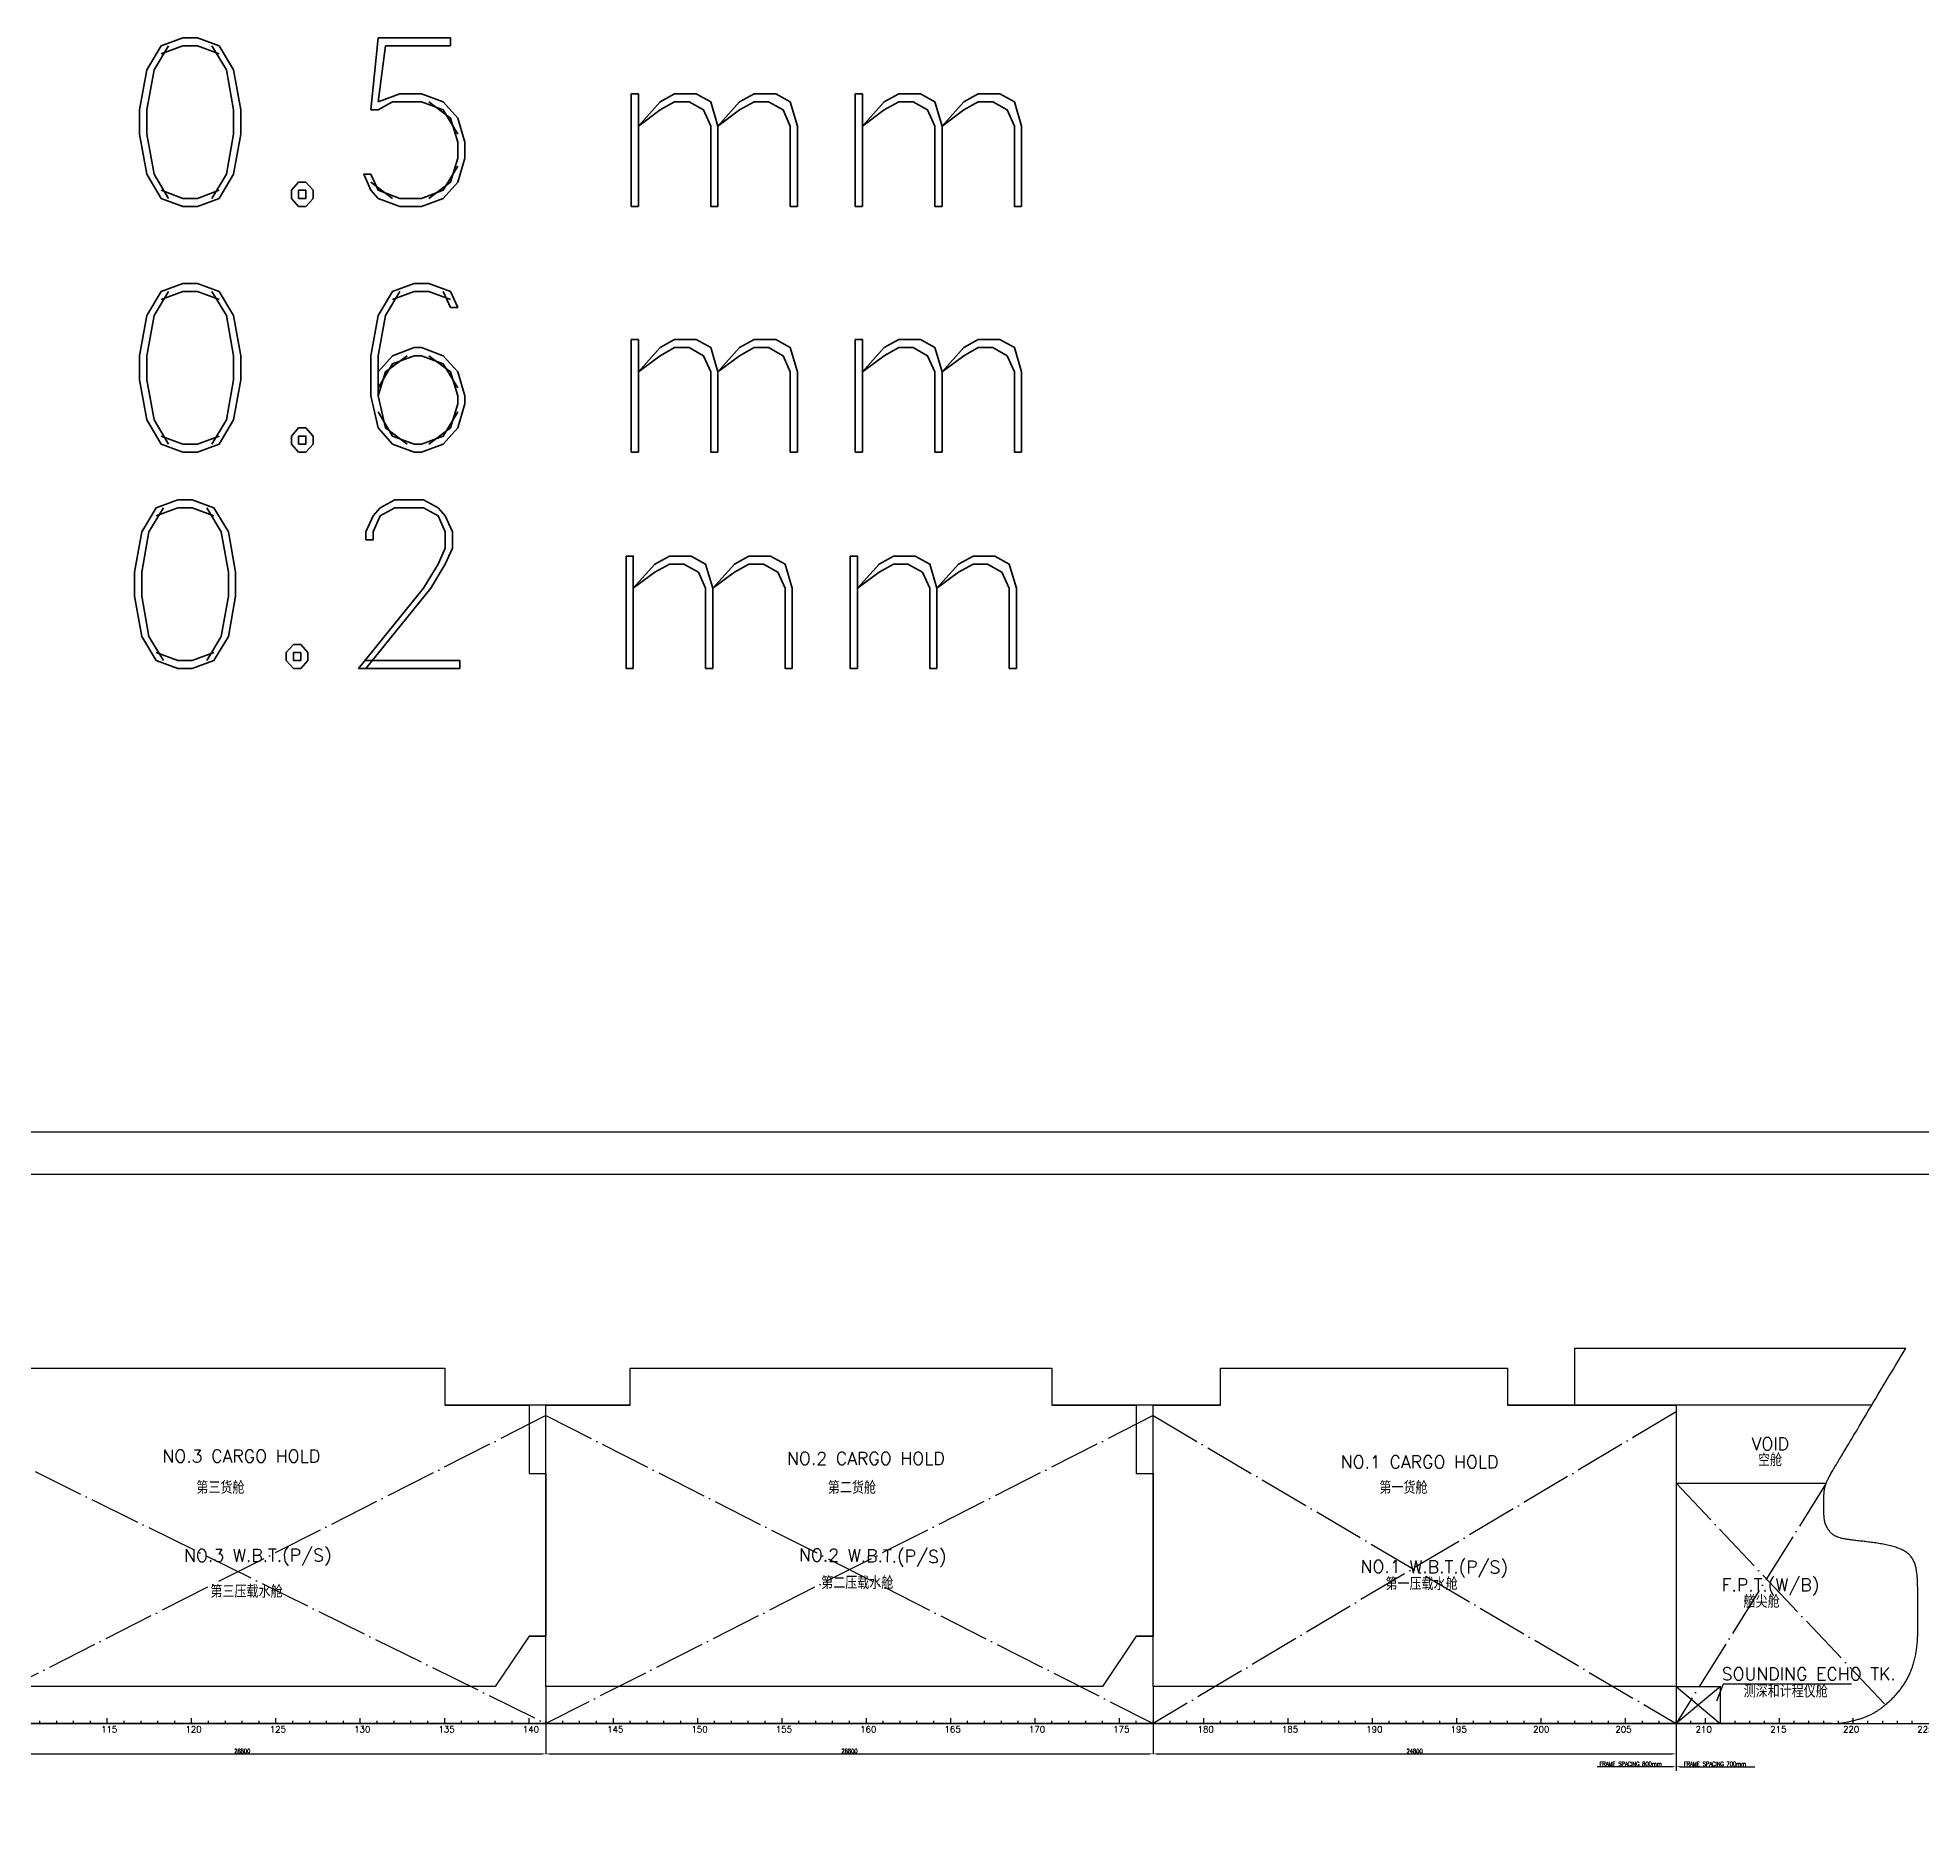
# Model space of a CAD drawing. Header units: millimetres. Extents: x 263396 to 554420, y 47344 to 219163.
# Drawn here: x 360736 to 450114, y 132690 to 218035 of the extents above; entities that cross this region are included whole.
import ezdxf

# ---------------------------------------------------------------- set-up
doc = ezdxf.new("R2010")
doc.units = ezdxf.units.MM
doc.header["$LTSCALE"] = 100
for name, pattern in [('ACAD_ISO02W100', [15, 12, -3]), ('ACAD_ISO04W100', [30, 24, -3, 0, -3]), ('ACAD_ISO10W100', [18, 12, -3, 0, -3])]:
    doc.linetypes.add(name, pattern=pattern)
doc.layers.add('112tank', color=6, linetype='ACAD_ISO10W100')
doc.layers.add('bc', color=7, linetype='Continuous')
doc.styles.get("Standard").update_dxf_attribs({"font": 'romand.shx', "width": 0.8, "bigfont": 'hzdx.shx'})
doc.dimstyles.new('ISO-25', dxfattribs={"dimtxt": 200, "dimasz": 200, "dimexe": 20, "dimexo": 0.625, "dimgap": 35, "dimtad": 1, "dimdec": 0, "dimtxsty": 'Standard', "dimcen": 2.5, "dimclrd": 2, "dimclre": 2, "dimclrt": 2, "dimadec": 0, "dimazin": 0, "dimtfac": 1, "dimtdec": 0, "dimtmove": 0, "dimatfit": 3, "dimfxl": 1, "dimarcsym": 0})

# ---------------------------------------------------------------- blocks, each defined once
blk = doc.blocks.new('*D3')
at = {"color": 2, "lineweight": -2, "transparency": 16777216}
for p, q in [((356037, 138085), (356037, 136625)), ((384837, 138086), (384837, 136625)), ((356237, 136645), (384637, 136645))]:
    blk.add_line(p, q, dxfattribs=at)
at = {"color": 2, "transparency": 16777216}
for points in [[(356237, 136679), (356237, 136612), (356037, 136645)], [(384637, 136679), (384637, 136612), (384837, 136645)]]:
    blk.add_solid(points, dxfattribs=at)
at = {"layer": 'Defpoints', "color": 0, "transparency": 16777216}
for p in [(356037, 138086), (384837, 138086), (384837, 136645)]:
    blk.add_point(p, dxfattribs=at)
at = {"color": 2, "transparency": 16777216, "insert": (370437, 136780), "char_height": 200, "attachment_point": 5}
blk.add_mtext('28800', dxfattribs=at)
blk = doc.blocks.new('*D4')
at = {"color": 2, "lineweight": -2, "transparency": 16777216}
for p, q in [((384837, 138086), (384837, 136625)), ((413637, 138085), (413637, 136625)), ((385037, 136645), (413437, 136645))]:
    blk.add_line(p, q, dxfattribs=at)
at = {"color": 2, "transparency": 16777216}
for points in [[(385037, 136679), (385037, 136612), (384837, 136645)], [(413437, 136679), (413437, 136612), (413637, 136645)]]:
    blk.add_solid(points, dxfattribs=at)
at = {"layer": 'Defpoints', "color": 0, "transparency": 16777216}
for p in [(384837, 138086), (413637, 138086), (413637, 136645)]:
    blk.add_point(p, dxfattribs=at)
at = {"color": 2, "transparency": 16777216, "insert": (399237, 136780), "char_height": 200, "attachment_point": 5}
blk.add_mtext('28800', dxfattribs=at)
blk = doc.blocks.new('*D6')
at = {"color": 2, "lineweight": -2, "transparency": 16777216}
for p, q in [((413637, 138085), (413637, 136625)), ((438437, 138084), (438437, 136625)), ((413837, 136645), (438237, 136645))]:
    blk.add_line(p, q, dxfattribs=at)
at = {"color": 2, "transparency": 16777216}
for points in [[(413837, 136679), (413837, 136612), (413637, 136645)], [(438237, 136679), (438237, 136612), (438437, 136645)]]:
    blk.add_solid(points, dxfattribs=at)
at = {"layer": 'Defpoints', "color": 0, "transparency": 16777216}
for p in [(413637, 138086), (438437, 138085), (438437, 136645)]:
    blk.add_point(p, dxfattribs=at)
at = {"color": 2, "transparency": 16777216, "insert": (426037, 136780), "char_height": 200, "attachment_point": 5}
blk.add_mtext('24800', dxfattribs=at)
blk = doc.blocks.new('A$C435A7430')
at = {"color": 6, "ltscale": 1300}
for points in [[(171243, 1179), (171243, 1179), (171295, 1179), (171347, 1179), (171398, 1179), (171398, 1179), (171449, 1179), (171500, 1179), (171550, 1179), (171550, 1179), (171600, 1179), (171650, 1179), (171700, 1179), (171700, 1179), (171750, 1179), (171800, 1179), (171850, 1179), (171850, 1179), (171901, 1179), (171952, 1179), (172003, 1179), (172003, 1179), (172055, 1179), (172107, 1179), (172160, 1179), (172160, 1179), (172214, 1179), (172268, 1179), (172324, 1179), (172324, 1179), (172380, 1179), (172437, 1179), (172497, 1179), (172497, 1179), (172538, 1179), (172581, 1181), (172626, 1184), (172626, 1184), (172672, 1187), (172719, 1191), (172768, 1197), (172768, 1197), (172817, 1203), (172867, 1210), (172918, 1218), (172918, 1218), (172969, 1225), (173020, 1234), (173073, 1244), (173073, 1244), (173125, 1254), (173177, 1265), (173230, 1276), (173230, 1276), (173282, 1288), (173334, 1300), (173386, 1313), (173386, 1313), (173437, 1325), (173488, 1338), (173537, 1352), (173537, 1352), (173587, 1365), (173635, 1379), (173682, 1393), (173682, 1393), (173728, 1407), (173773, 1421), (173817, 1435), (173817, 1435), (173860, 1449), (173902, 1464), (173942, 1479), (173942, 1479), (173983, 1494), (174023, 1509), (174061, 1525), (174061, 1525), (174100, 1541), (174137, 1558), (174174, 1575), (174174, 1575), (174211, 1592), (174247, 1610), (174283, 1629), (174283, 1629), (174319, 1647), (174355, 1667), (174390, 1687), (174390, 1687), (174425, 1708), (174461, 1729), (174496, 1751), (174496, 1751), (174531, 1774), (174567, 1797), (174603, 1822), (174603, 1822), (174639, 1846), (174675, 1872), (174712, 1899), (174712, 1899), (174749, 1926), (174785, 1954), (174823, 1983), (174823, 1983), (174860, 2013), (174897, 2043), (174934, 2074), (174934, 2074), (174971, 2105), (175008, 2137), (175046, 2170), (175046, 2170), (175083, 2203), (175119, 2236), (175156, 2271), (175156, 2271), (175193, 2305), (175229, 2341), (175265, 2377), (175265, 2377), (175301, 2413), (175336, 2449), (175371, 2486), (175371, 2486), (175406, 2524), (175440, 2561), (175473, 2600), (175473, 2600), (175507, 2638), (175540, 2677), (175572, 2716), (175572, 2716), (175604, 2756), (175635, 2796), (175665, 2836), (175665, 2836), (175696, 2877), (175726, 2918), (175755, 2960), (175755, 2960), (175784, 3002), (175812, 3045), (175839, 3089), (175839, 3089), (175867, 3133), (175893, 3177), (175919, 3223), (175919, 3223), (175945, 3268), (175970, 3314), (175994, 3362), (175994, 3362), (176019, 3409), (176042, 3457), (176065, 3507), (176065, 3507), (176087, 3556), (176109, 3607), (176130, 3659), (176130, 3659), (176151, 3710), (176171, 3763), (176191, 3817), (176191, 3817), (176210, 3871), (176228, 3926), (176246, 3983), (176246, 3983), (176263, 4039), (176280, 4096), (176295, 4155), (176295, 4155), (176311, 4214), (176325, 4273), (176339, 4334), (176339, 4334), (176352, 4395), (176365, 4457), (176376, 4520), (176376, 4520), (176387, 4584), (176398, 4648), (176407, 4713), (176407, 4713), (176416, 4779), (176424, 4845), (176431, 4913), (176431, 4913), (176437, 4980), (176443, 5049), (176447, 5119), (176447, 5119), (176449, 5154), (176451, 5189), (176453, 5225), (176453, 5225), (176454, 5260), (176456, 5296), (176457, 5332), (176457, 5332), (176458, 5368), (176458, 5405), (176459, 5441), (176459, 5441), (176460, 5478), (176460, 5515), (176460, 5553), (176460, 5553), (176461, 5591), (176461, 5629), (176461, 5667), (176461, 5667), (176461, 5705), (176461, 5744), (176461, 5784), (176461, 5784), (176461, 5823), (176460, 5863), (176460, 5903), (176460, 5903), (176460, 5943), (176460, 5984), (176460, 6025), (176460, 6025), (176459, 6066), (176459, 6108), (176459, 6150), (176459, 6150), (176459, 6193), (176459, 6235), (176458, 6278), (176458, 6278), (176458, 6321), (176458, 6364), (176458, 6407), (176458, 6407), (176458, 6450), (176458, 6493), (176458, 6536), (176458, 6536), (176458, 6579), (176458, 6622), (176458, 6665), (176458, 6665), (176458, 6708), (176458, 6750), (176458, 6792), (176458, 6792), (176458, 6835), (176458, 6877), (176458, 6918), (176458, 6918), (176458, 6959), (176458, 7000), (176458, 7040), (176458, 7040), (176458, 7121), (176458, 7199), (176458, 7274), (176458, 7274), (176458, 7349), (176458, 7422), (176458, 7493), (176458, 7493), (176458, 7564), (176457, 7632), (176456, 7698), (176456, 7698), (176455, 7764), (176453, 7828), (176451, 7890), (176451, 7890), (176449, 7952), (176446, 8011), (176442, 8069), (176442, 8069), (176439, 8127), (176434, 8183), (176429, 8237), (176429, 8237), (176423, 8291), (176417, 8344), (176409, 8395), (176409, 8395), (176401, 8446), (176392, 8495), (176382, 8542), (176382, 8542), (176372, 8590), (176360, 8636), (176347, 8681), (176347, 8681), (176334, 8726), (176319, 8769), (176302, 8811), (176302, 8811), (176286, 8853), (176267, 8893), (176246, 8932), (176246, 8932), (176226, 8971), (176203, 9008), (176177, 9044), (176177, 9044), (176152, 9080), (176124, 9114), (176094, 9147), (176094, 9147), (176064, 9180), (176031, 9212), (175995, 9242), (175995, 9242), (175959, 9272), (175920, 9301), (175878, 9328), (175878, 9328), (175836, 9356), (175791, 9382), (175742, 9406), (175742, 9406), (175694, 9431), (175642, 9454), (175587, 9475), (175587, 9475), (175532, 9497), (175474, 9518), (175414, 9537), (175414, 9537), (175353, 9556), (175291, 9574), (175226, 9591), (175226, 9591), (175162, 9608), (175096, 9624), (175028, 9639), (175028, 9639), (174960, 9654), (174892, 9668), (174822, 9681), (174822, 9681), (174752, 9694), (174682, 9707), (174611, 9718), (174611, 9718), (174540, 9730), (174469, 9741), (174399, 9751), (174399, 9751), (174328, 9761), (174257, 9770), (174188, 9779), (174188, 9779), (174119, 9788), (174050, 9796), (173983, 9804), (173983, 9804), (173916, 9812), (173849, 9820), (173784, 9827), (173784, 9827), (173720, 9835), (173656, 9842), (173594, 9849), (173594, 9849), (173532, 9856), (173471, 9863), (173413, 9870), (173413, 9870), (173354, 9878), (173298, 9885), (173243, 9892), (173243, 9892), (173188, 9900), (173136, 9908), (173086, 9916), (173086, 9916), (173035, 9924), (172988, 9933), (172942, 9942), (172942, 9942), (172897, 9951), (172855, 9961), (172815, 9972), (172815, 9972), (172775, 9982), (172738, 9994), (172703, 10006), (172703, 10006), (172669, 10018), (172637, 10031), (172607, 10044), (172607, 10044), (172578, 10057), (172551, 10071), (172525, 10086), (172525, 10086), (172500, 10100), (172477, 10115), (172455, 10130), (172455, 10130), (172434, 10146), (172414, 10162), (172395, 10178), (172395, 10178), (172377, 10194), (172360, 10211), (172343, 10227), (172343, 10227), (172327, 10244), (172312, 10261), (172298, 10279), (172298, 10279), (172283, 10296), (172270, 10313), (172257, 10331), (172257, 10331), (172243, 10348), (172231, 10366), (172218, 10384), (172218, 10384), (172206, 10402), (172194, 10420), (172182, 10438), (172182, 10438), (172171, 10457), (172160, 10476), (172149, 10495), (172149, 10495), (172139, 10515), (172129, 10535), (172119, 10556), (172119, 10556), (172110, 10577), (172101, 10599), (172093, 10622), (172093, 10622), (172084, 10644), (172076, 10668), (172069, 10693), (172069, 10693), (172062, 10718), (172056, 10744), (172050, 10771), (172050, 10771), (172044, 10798), (172038, 10826), (172034, 10856), (172034, 10856), (172030, 10880), (172027, 10906), (172024, 10932), (172024, 10932), (172021, 10958), (172019, 10984), (172017, 11012), (172017, 11012), (172015, 11040), (172013, 11068), (172011, 11098), (172011, 11098), (172010, 11127), (172009, 11157), (172008, 11188), (172008, 11188), (172007, 11219), (172006, 11251), (172005, 11283), (172005, 11283), (172004, 11315), (172004, 11349), (172004, 11382), (172004, 11382), (172003, 11416), (172003, 11450), (172003, 11485), (172003, 11485), (172003, 11520), (172003, 11556), (172002, 11592), (172002, 11592), (172002, 11623), (172002, 11655), (172002, 11686), (172002, 11686), (172002, 11718), (172002, 11750), (172003, 11783), (172003, 11783), (172003, 11815), (172004, 11848), (172004, 11880), (172004, 11880), (172005, 11913), (172007, 11946), (172008, 11979), (172008, 11979), (172010, 12011), (172012, 12044), (172015, 12077), (172015, 12077), (172018, 12110), (172021, 12142), (172025, 12175), (172025, 12175), (172029, 12207), (172033, 12240), (172039, 12272), (172039, 12272), (172044, 12304), (172051, 12335), (172058, 12367), (172058, 12367), (172066, 12403), (172076, 12439), (172087, 12475), (172087, 12475), (172098, 12511), (172110, 12547), (172124, 12584), (172124, 12584), (172138, 12620), (172153, 12657), (172170, 12696), (172170, 12696), (172187, 12734), (172206, 12773), (172227, 12814), (172227, 12814), (172247, 12855), (172270, 12898), (172294, 12942), (172294, 12942), (172319, 12987), (172345, 13034), (172374, 13084), (172374, 13084), (172402, 13133), (172433, 13186), (172466, 13241), (172466, 13241), (172499, 13297), (172534, 13355), (172572, 13418), (172572, 13418), (172602, 13470), (172635, 13523), (172669, 13581), (172669, 13581), (172704, 13638), (172740, 13698), (172779, 13761), (172779, 13761), (172817, 13825), (172858, 13892), (172901, 13964), (172901, 13964), (172944, 14035), (172990, 14111), (173038, 14191), (173038, 14191), (173086, 14271), (173137, 14355), (173191, 14445), (173191, 14445), (173244, 14535), (173301, 14630), (173361, 14730), (173361, 14730), (173421, 14831), (173484, 14937), (173551, 15049), (173551, 15049), (173618, 15162), (173688, 15280), (173762, 15405), (173762, 15405), (173879, 15604), (173996, 15803), (174114, 16002), (174114, 16002), (174232, 16201), (174351, 16400), (174469, 16599), (174469, 16599), (174588, 16798), (174707, 16997), (174826, 17196), (174826, 17196), (174945, 17395), (175065, 17593), (175185, 17792), (175185, 17792), (175304, 17991), (175424, 18190), (175544, 18389), (175544, 18389), (175664, 18588), (175784, 18787), (175900, 18979)], [(86807, 1179), (88649, 1179), (90515, 1179), (92394, 1179), (92394, 1179), (94273, 1179), (96166, 1179), (98062, 1179), (98062, 1179), (99958, 1179), (101858, 1179), (103751, 1179), (103751, 1179), (105644, 1179), (107532, 1179), (109402, 1179), (109402, 1179), (111273, 1179), (113128, 1179), (114956, 1179), (114956, 1179), (116188, 1179), (117318, 1179), (118358, 1179), (118358, 1179), (119398, 1179), (120349, 1179), (121220, 1179), (121220, 1179), (122092, 1179), (122886, 1179), (123613, 1179), (123613, 1179), (124339, 1179), (125000, 1179), (125605, 1179), (125605, 1179), (126211, 1179), (126762, 1179), (127270, 1179), (127270, 1179), (127777, 1179), (128242, 1179), (128675, 1179), (128675, 1179), (129109, 1179), (129511, 1179), (129893, 1179), (129893, 1179), (130276, 1179), (130639, 1179), (130994, 1179), (130994, 1179), (131349, 1179), (131696, 1179), (132037, 1179), (132037, 1179), (132378, 1179), (132711, 1179), (133040, 1179), (133040, 1179), (133368, 1179), (133691, 1179), (134009, 1179), (134009, 1179), (134327, 1179), (134640, 1179), (134950, 1179), (134950, 1179), (135261, 1179), (135567, 1179), (135871, 1179), (135871, 1179), (136176, 1179), (136478, 1179), (136778, 1179), (136778, 1179), (137079, 1179), (137379, 1179), (137678, 1179), (137678, 1179), (137977, 1179), (138276, 1179), (138576, 1179), (138576, 1179), (138868, 1179), (139160, 1179), (139453, 1179), (139453, 1179), (139745, 1179), (140038, 1179), (140331, 1179), (140331, 1179), (140625, 1179), (140918, 1179), (141210, 1179), (141210, 1179), (141503, 1179), (141795, 1179), (142086, 1179), (142086, 1179), (142377, 1179), (142667, 1179), (142955, 1179), (142955, 1179), (143244, 1179), (143531, 1179), (143816, 1179), (143816, 1179), (144101, 1179), (144384, 1179), (144665, 1179), (144665, 1179), (144946, 1179), (145225, 1179), (145501, 1179), (145501, 1179), (145793, 1179), (146081, 1179), (146367, 1179), (146367, 1179), (146653, 1179), (146936, 1179), (147217, 1179), (147217, 1179), (147498, 1179), (147776, 1179), (148052, 1179), (148052, 1179), (148328, 1179), (148602, 1179), (148874, 1179), (148874, 1179), (149146, 1179), (149416, 1179), (149685, 1179), (149685, 1179), (149953, 1179), (150221, 1179), (150487, 1179), (150487, 1179), (150753, 1179), (151018, 1179), (151283, 1179), (151283, 1179), (151547, 1179), (151811, 1179), (152074, 1179), (152074, 1179), (152322, 1179), (152571, 1179), (152818, 1179), (152818, 1179), (153065, 1179), (153312, 1179), (153556, 1179), (153556, 1179), (153801, 1179), (154045, 1179), (154286, 1179), (154286, 1179), (154528, 1179), (154767, 1179), (155004, 1179), (155004, 1179), (155241, 1179), (155476, 1179), (155707, 1179), (155707, 1179), (155939, 1179), (156167, 1179), (156392, 1179), (156392, 1179), (156617, 1179), (156838, 1179), (157055, 1179), (157055, 1179), (157272, 1179), (157485, 1179), (157693, 1179), (157693, 1179), (157865, 1179), (158033, 1179), (158198, 1179), (158198, 1179), (158363, 1179), (158526, 1179), (158685, 1179), (158685, 1179), (158844, 1179), (159000, 1179), (159154, 1179), (159154, 1179), (159307, 1179), (159457, 1179), (159605, 1179), (159605, 1179), (159753, 1179), (159898, 1179), (160040, 1179), (160040, 1179), (160182, 1179), (160321, 1179), (160458, 1179), (160458, 1179), (160595, 1179), (160729, 1179), (160861, 1179), (160861, 1179), (160993, 1179), (161122, 1179), (161248, 1179), (161248, 1179), (161411, 1179), (161570, 1179), (161726, 1179), (161726, 1179), (161882, 1179), (162035, 1179), (162186, 1179), (162186, 1179), (162337, 1179), (162486, 1179), (162634, 1179), (162634, 1179), (162782, 1179), (162929, 1179), (163076, 1179), (163076, 1179), (163224, 1179), (163372, 1179), (163520, 1179), (163520, 1179), (163669, 1179), (163819, 1179), (163972, 1179), (163972, 1179), (164124, 1179), (164279, 1179), (164437, 1179), (164437, 1179), (164595, 1179), (164756, 1179), (164922, 1179), (164922, 1179), (165078, 1179), (165238, 1179), (165402, 1179), (165402, 1179), (165565, 1179), (165731, 1179), (165898, 1179), (165898, 1179), (166066, 1179), (166235, 1179), (166404, 1179), (166404, 1179), (166574, 1179), (166744, 1179), (166913, 1179), (166913, 1179), (167083, 1179), (167251, 1179), (167418, 1179), (167418, 1179), (167585, 1179), (167750, 1179), (167911, 1179), (167911, 1179), (168073, 1179), (168232, 1179), (168387, 1179), (168387, 1179), (168541, 1179), (168692, 1179), (168837, 1179), (168837, 1179), (168974, 1179), (169106, 1179), (169233, 1179), (169233, 1179), (169360, 1179), (169482, 1179), (169600, 1179), (169600, 1179), (169717, 1179), (169830, 1179), (169937, 1179), (169937, 1179), (170045, 1179), (170148, 1179), (170246, 1179), (170246, 1179), (170344, 1179), (170436, 1179), (170524, 1179), (170524, 1179), (170612, 1179), (170695, 1179), (170773, 1179), (170773, 1179), (170850, 1179), (170923, 1179), (170990, 1179), (170990, 1179), (171058, 1179), (171120, 1179), (171177, 1179), (171177, 1179), (171224, 1179), (171266, 1179), (171306, 1179), (171306, 1179), (171346, 1179), (171383, 1179), (171418, 1179), (171418, 1179), (171452, 1179), (171484, 1179), (171513, 1179), (171513, 1179), (171543, 1179), (171571, 1179), (171597, 1179), (171597, 1179), (171623, 1179), (171647, 1179), (171670, 1179), (171670, 1179), (171693, 1179), (171715, 1179), (171736, 1179), (171736, 1179), (171757, 1179), (171777, 1179), (171797, 1179), (171797, 1179), (171817, 1179), (171837, 1179), (171857, 1179), (171857, 1179), (171888, 1179), (171918, 1179), (171949, 1179), (171949, 1179), (171980, 1179), (172011, 1179), (172042, 1179), (172042, 1179), (172072, 1179), (172103, 1179), (172133, 1179), (172133, 1179), (172162, 1179), (172191, 1179), (172220, 1179), (172220, 1179), (172248, 1179), (172275, 1179), (172301, 1179), (172301, 1179), (172328, 1179), (172353, 1179), (172376, 1179), (172376, 1179), (172400, 1179), (172422, 1179), (172442, 1179), (172442, 1179), (172462, 1179), (172480, 1179), (172497, 1179)]]:
    blk.add_lwpolyline(points, dxfattribs=at)
blk = doc.blocks.new('biaochi')
at = {"color": 2, "linetype": 'Continuous'}
blk.add_line((369195, 176680), (550755, 176680), dxfattribs=at)
at = {"color": 2}
for p, q in [((460555, 176680), (460555, 176805)), ((461355, 176680), (461355, 176805)), ((462155, 176680), (462155, 176805)), ((462955, 176680), (462955, 176805)), ((463755, 176680), (463755, 176930)), ((463755, 176680), (463755, 176805)), ((464555, 176680), (464555, 176805)), ((465355, 176680), (465355, 176805)), ((466155, 176680), (466155, 176805)), ((466955, 176680), (466955, 176805)), ((467755, 176680), (467755, 176930)), ((467755, 176680), (467755, 176805)), ((468555, 176680), (468555, 176805)), ((469355, 176680), (469355, 176805)), ((470155, 176680), (470155, 176805)), ((470955, 176680), (470955, 176805)), ((471755, 176680), (471755, 176930)), ((471755, 176680), (471755, 176805)), ((472555, 176680), (472555, 176805)), ((473355, 176680), (473355, 176805)), ((474155, 176680), (474155, 176805)), ((474955, 176680), (474955, 176805)), ((475755, 176680), (475755, 176930)), ((475755, 176680), (475755, 176805)), ((476555, 176680), (476555, 176805)), ((477355, 176680), (477355, 176805)), ((478155, 176680), (478155, 176805)), ((478955, 176680), (478955, 176805)), ((479755, 176680), (479755, 176930)), ((479755, 176680), (479755, 176805)), ((480555, 176680), (480555, 176805)), ((481355, 176680), (481355, 176805)), ((482155, 176680), (482155, 176805)), ((482955, 176680), (482955, 176805)), ((483755, 176680), (483755, 176930)), ((483755, 176680), (483755, 176805)), ((484555, 176680), (484555, 176805)), ((485355, 176680), (485355, 176805)), ((486155, 176680), (486155, 176805)), ((486955, 176680), (486955, 176805)), ((487755, 176680), (487755, 176930)), ((487755, 176680), (487755, 176805)), ((488555, 176680), (488555, 176805)), ((489355, 176680), (489355, 176805)), ((490155, 176680), (490155, 176805)), ((490955, 176680), (490955, 176805)), ((491755, 176680), (491755, 176930)), ((491755, 176680), (491755, 176805)), ((492555, 176680), (492555, 176805)), ((493355, 176680), (493355, 176805)), ((494155, 176680), (494155, 176805)), ((494955, 176680), (494955, 176805)), ((495755, 176680), (495755, 176930)), ((495755, 176680), (495755, 176805)), ((496555, 176680), (496555, 176805)), ((497355, 176680), (497355, 176805)), ((498155, 176680), (498155, 176805)), ((498955, 176680), (498955, 176805)), ((499755, 176680), (499755, 176930)), ((499755, 176680), (499755, 176805)), ((500555, 176680), (500555, 176805)), ((501355, 176680), (501355, 176805)), ((502155, 176680), (502155, 176805)), ((502955, 176680), (502955, 176805)), ((503755, 176680), (503755, 176930)), ((503755, 176680), (503755, 176805)), ((504555, 176680), (504555, 176805)), ((505355, 176680), (505355, 176805)), ((506155, 176680), (506155, 176805)), ((506955, 176680), (506955, 176805)), ((507755, 176680), (507755, 176930)), ((507755, 176680), (507755, 176805)), ((508555, 176680), (508555, 176805)), ((509355, 176680), (509355, 176805)), ((510155, 176680), (510155, 176805)), ((510955, 176680), (510955, 176805)), ((511755, 176680), (511755, 176930)), ((511755, 176680), (511755, 176805)), ((512555, 176680), (512555, 176805)), ((513355, 176680), (513355, 176805)), ((514155, 176680), (514155, 176805)), ((514955, 176680), (514955, 176805)), ((515755, 176680), (515755, 176930)), ((515755, 176680), (515755, 176805)), ((516555, 176680), (516555, 176805)), ((517355, 176680), (517355, 176805)), ((518155, 176680), (518155, 176805)), ((518955, 176680), (518955, 176805)), ((519755, 176680), (519755, 176930)), ((519755, 176680), (519755, 176805)), ((520555, 176680), (520555, 176805)), ((521355, 176680), (521355, 176805)), ((522155, 176680), (522155, 176805)), ((522955, 176680), (522955, 176805)), ((523755, 176680), (523755, 176930)), ((523755, 176680), (523755, 176805)), ((524555, 176680), (524555, 176805)), ((525355, 176680), (525355, 176805)), ((526155, 176680), (526155, 176805)), ((526955, 176680), (526955, 176805)), ((527755, 176680), (527755, 176930)), ((527755, 176680), (527755, 176805)), ((528555, 176680), (528555, 176805)), ((529355, 176680), (529355, 176805)), ((530155, 176680), (530155, 176805)), ((530955, 176680), (530955, 176805)), ((531755, 176680), (531755, 176930)), ((532555, 176680), (532555, 176805)), ((533355, 176680), (533355, 176805)), ((534155, 176680), (534155, 176805)), ((534955, 176680), (534955, 176805)), ((535755, 176680), (535755, 176930)), ((536555, 176680), (536555, 176805)), ((537355, 176680), (537355, 176805)), ((538155, 176680), (538155, 176805)), ((538855, 176680), (538855, 176805)), ((539555, 176680), (539555, 176930)), ((540255, 176680), (540255, 176805)), ((540955, 176680), (540955, 176805)), ((541655, 176680), (541655, 176805)), ((542355, 176680), (542355, 176805)), ((543055, 176680), (543055, 176930)), ((543755, 176680), (543755, 176805)), ((544455, 176680), (544455, 176805)), ((545155, 176680), (545155, 176805)), ((545855, 176680), (545855, 176805)), ((546555, 176680), (546555, 176930)), ((547255, 176680), (547255, 176805)), ((547955, 176680), (547955, 176805)), ((548655, 176680), (548655, 176805)), ((549355, 176680), (549355, 176805))]:
    blk.add_line(p, q, dxfattribs=at)
for s, p in [('115', (463459, 176256)), ('120', (467459, 176256)), ('125', (471459, 176256)), ('130', (475459, 176256)), ('135', (479459, 176256)), ('140', (483459, 176256)), ('145', (487459, 176256)), ('150', (491459, 176256)), ('155', (495459, 176256)), ('160', (499459, 176256)), ('165', (503459, 176256)), ('170', (507459, 176256)), ('175', (511459, 176256)), ('180', (515459, 176256)), ('185', (519459, 176256)), ('190', (523459, 176256)), ('195', (527459, 176256)), ('200', (531376, 176256)), ('205', (535276, 176256)), ('210', (539080, 176256)), ('215', (542620, 176256)), ('220', (546071, 176256)), ('225', (549592, 176256))]:
    blk.add_text(s, height=300, dxfattribs=at).set_placement(p)

msp = doc.modelspace()

# ---------------------------------------------------------------- linework, layer by layer
at = {"color": 6}
for p, q in [((388837.3, 153185.8), (380037.3, 153185.8)), ((416837.3, 153185.8), (408837.3, 153185.8)), ((447715.9, 153185.8), (430437.3, 153185.8)), ((384837.3, 139835.8), (384837.3, 138085.1)), ((413637.3, 139835.8), (413637.3, 138085.1)), ((438437.3, 139835.8), (438437.3, 138083.9)), ((445857.3, 138085.8), (284282.5, 138085.8))]:
    msp.add_line(p, q, dxfattribs=at)
at = {"color": 8, "linetype": 'ACAD_ISO04W100'}
for p, q in [((438437.3, 152869.4), (413637.3, 138085.8)), ((355237.3, 152685.8), (384837.3, 138085.8)), ((384837.3, 152685.8), (356037.3, 138085.8)), ((413637.3, 152685.8), (384837.3, 138085.8)), ((384837.3, 152685.8), (413637.3, 138085.8)), ((413637.3, 152685.8), (438437.3, 138087.6)), ((445559.4, 149485.6), (438437.3, 138087.6)), ((438437.3, 149485.6), (448362.9, 138967.8))]:
    msp.add_line(p, q, dxfattribs=at)
at = {"color": 5, "linetype": 'ACAD_ISO02W100', "ltscale": 20}
for p, q in [((438437.3, 149485.6), (445559.4, 149485.6)), ((438441.7, 139835.8), (440541.7, 139835.8)), ((440541.7, 138085.8), (440541.7, 139835.8))]:
    msp.add_line(p, q, dxfattribs=at)
at = {"color": 3, "linetype": 'ACAD_ISO02W100', "ltscale": 20}
for p, q in [((384037.3, 142236.4), (382437.3, 139836.4)), ((384037.3, 142236.4), (384837.3, 142236.4)), ((412837.3, 142235.8), (411237.3, 139835.8)), ((412837.3, 142235.8), (413637.3, 142235.8))]:
    msp.add_line(p, q, dxfattribs=at)
at = {"color": 9, "linetype": 'ACAD_ISO04W100', "ltscale": 50}
for p, q in [((438441.7, 139835.8), (440524.3, 138085.8)), ((440541.7, 139835.8), (438441.7, 138087.6))]:
    msp.add_line(p, q, dxfattribs=at)
at = {"color": 7}
for p, q in [((440668.4, 139950.7), (440349.6, 139148.5)), ((446752.4, 139950.7), (440668.4, 139950.7))]:
    msp.add_line(p, q, dxfattribs=at)
at = {"color": 2}
for p, q in [((438437.3, 138084.5), (438437.3, 135846.5)), ((438237.3, 136036), (434696.1, 136036)), ((438637.3, 136036), (442178.4, 136036))]:
    msp.add_line(p, q, dxfattribs=at)
at = {"color": 7}
msp.add_lwpolyline([(263396.3, 166144.1), (554419.6, 166144.1), (554419.6, 47344.1), (263396.3, 47344.1)], close=True, dxfattribs=at)
at = {"color": 6}
msp.add_lwpolyline([(268396.3, 164144.1), (552419.6, 164144.1), (552419.6, 49344.1), (268396.3, 49344.1)], close=True, dxfattribs=at)
for points in [[(447715.9, 153185.8), (433637.3, 153185.8), (433637.3, 153185.8), (433637.3, 155885.8), (449337.1, 155885.8)], [(380037.3, 153185.8), (384037.3, 153185.8), (384037.3, 149945.8), (384837.3, 149945.8), (384837.3, 149945.8), (384837.3, 142235.8), (384037.3, 142235.8), (382437.3, 139835.8), (382437.3, 139835.8), (356037.3, 139835.8), (356037.3, 153185.8), (360037.3, 153185.8), (360037.3, 154935.8), (380037.3, 154935.8), (380037.3, 153185.8)], [(408837.3, 153185.8), (412837.3, 153185.8), (412837.3, 149945.8), (413637.3, 149945.8), (413637.3, 149945.8), (413637.3, 142235.8), (412837.3, 142235.8), (411237.3, 139835.8), (411237.3, 139835.8), (384837.3, 139835.8), (384837.3, 153185.8), (388837.3, 153185.8), (388837.3, 154935.8), (408837.3, 154935.8), (408837.3, 153185.8)], [(430437.3, 153185.8), (438437.3, 153185.8), (438437.3, 153185.8), (438437.3, 139835.8), (413637.3, 139835.8), (413637.3, 153185.8), (416837.3, 153185.8), (416837.3, 154935.8), (430437.3, 154935.8), (430437.3, 153185.8)]]:
    msp.add_lwpolyline(points, dxfattribs=at)
at = {"color": 2}
for points in [[(438237.3, 136069.3), (438237.3, 136002.7), (438437.3, 136036)], [(438637.3, 136069.3), (438637.3, 136002.7), (438437.3, 136036)]]:
    msp.add_solid(points, dxfattribs=at)
at = {"layer": 'bc', "color": 6}
for points in [[(360244.6, 138085.8), (362086.7, 138085.8), (363952.2, 138085.8), (365831.3, 138085.8), (365831.3, 138085.8), (367710.3, 138085.8), (369602.9, 138085.8), (371499, 138085.8), (371499, 138085.8), (373395.2, 138085.8), (375294.9, 138085.8), (377188.3, 138085.8), (377188.3, 138085.8), (379081.7, 138085.8), (380968.8, 138085.8), (382839.6, 138085.8), (382839.6, 138085.8), (384710.5, 138085.8), (386565.1, 138085.8), (388393.5, 138085.8), (388393.5, 138085.8), (389625.4, 138085.8), (390755.5, 138085.8), (391795.6, 138085.8), (391795.6, 138085.8), (392835.7, 138085.8), (393785.8, 138085.8), (394657.6, 138085.8), (394657.6, 138085.8), (395529.4, 138085.8), (396322.8, 138085.8), (397049.8, 138085.8), (397049.8, 138085.8), (397776.7, 138085.8), (398437.1, 138085.8), (399042.7, 138085.8), (399042.7, 138085.8), (399648.3, 138085.8), (400199.1, 138085.8), (400706.8, 138085.8), (400706.8, 138085.8), (401214.5, 138085.8), (401679.2, 138085.8), (402112.6, 138085.8), (402112.6, 138085.8), (402546, 138085.8), (402948.1, 138085.8), (403330.6, 138085.8), (403330.6, 138085.8), (403713.1, 138085.8), (404076, 138085.8), (404431.2, 138085.8), (404431.2, 138085.8), (404786.3, 138085.8), (405133.6, 138085.8), (405474.2, 138085.8), (405474.2, 138085.8), (405814.8, 138085.8), (406148.7, 138085.8), (406477, 138085.8), (406477, 138085.8), (406805.2, 138085.8), (407127.9, 138085.8), (407445.9, 138085.8), (407445.9, 138085.8), (407764, 138085.8), (408077.6, 138085.8), (408387.7, 138085.8), (408387.7, 138085.8), (408697.8, 138085.8), (409004.4, 138085.8), (409308.7, 138085.8), (409308.7, 138085.8), (409613, 138085.8), (409915, 138085.8), (410215.7, 138085.8), (410215.7, 138085.8), (410516.4, 138085.8), (410815.8, 138085.8), (411115, 138085.8), (411115, 138085.8), (411414.3, 138085.8), (411713.4, 138085.8), (412013.4, 138085.8), (412013.4, 138085.8), (412304.8, 138085.8), (412597.1, 138085.8), (412889.8, 138085.8), (412889.8, 138085.8), (413182.6, 138085.8), (413475.7, 138085.8), (413768.8, 138085.8), (413768.8, 138085.8), (414061.8, 138085.8), (414354.8, 138085.8), (414647.3, 138085.8), (414647.3, 138085.8), (414939.8, 138085.8), (415231.8, 138085.8), (415522.8, 138085.8), (415522.8, 138085.8), (415813.8, 138085.8), (416103.8, 138085.8), (416392.3, 138085.8), (416392.3, 138085.8), (416680.9, 138085.8), (416968, 138085.8), (417253.2, 138085.8), (417253.2, 138085.8), (417538.5, 138085.8), (417821.8, 138085.8), (418102.7, 138085.8), (418102.7, 138085.8), (418383.6, 138085.8), (418662.2, 138085.8), (418937.9, 138085.8), (418937.9, 138085.8), (419229.9, 138085.8), (419518.6, 138085.8), (419804.6, 138085.8), (419804.6, 138085.8), (420090.5, 138085.8), (420373.6, 138085.8), (420654.2, 138085.8), (420654.2, 138085.8), (420934.9, 138085.8), (421213, 138085.8), (421489, 138085.8), (421489, 138085.8), (421765, 138085.8), (422038.8, 138085.8), (422310.9, 138085.8), (422310.9, 138085.8), (422582.9, 138085.8), (422853.2, 138085.8), (423122, 138085.8), (423122, 138085.8), (423390.7, 138085.8), (423658.1, 138085.8), (423924.3, 138085.8), (423924.3, 138085.8), (424190.6, 138085.8), (424455.7, 138085.8), (424720, 138085.8), (424720, 138085.8), (424984.4, 138085.8), (425248, 138085.8), (425511.2, 138085.8), (425511.2, 138085.8), (425759.7, 138085.8), (426007.9, 138085.8), (426255.2, 138085.8), (426255.2, 138085.8), (426502.5, 138085.8), (426748.8, 138085.8), (426993.7, 138085.8), (426993.7, 138085.8), (427238.7, 138085.8), (427482.1, 138085.8), (427723.6, 138085.8), (427723.6, 138085.8), (427965.1, 138085.8), (428204.6, 138085.8), (428441.6, 138085.8), (428441.6, 138085.8), (428678.6, 138085.8), (428913.1, 138085.8), (429144.5, 138085.8), (429144.5, 138085.8), (429375.9, 138085.8), (429604.2, 138085.8), (429829, 138085.8), (429829, 138085.8), (430053.8, 138085.8), (430275, 138085.8), (430492, 138085.8), (430492, 138085.8), (430709.1, 138085.8), (430922, 138085.8), (431130.3, 138085.8), (431130.3, 138085.8), (431301.8, 138085.8), (431470.1, 138085.8), (431635.4, 138085.8), (431635.4, 138085.8), (431800.7, 138085.8), (431962.9, 138085.8), (432122.1, 138085.8), (432122.1, 138085.8), (432281.3, 138085.8), (432437.6, 138085.8), (432590.9, 138085.8), (432590.9, 138085.8), (432744.3, 138085.8), (432894.7, 138085.8), (433042.4, 138085.8), (433042.4, 138085.8), (433190.1, 138085.8), (433334.9, 138085.8), (433477.1, 138085.8), (433477.1, 138085.8), (433619.2, 138085.8), (433758.6, 138085.8), (433895.4, 138085.8), (433895.4, 138085.8), (434032.3, 138085.8), (434166.4, 138085.8), (434298.1, 138085.8), (434298.1, 138085.8), (434429.8, 138085.8), (434558.9, 138085.8), (434685.6, 138085.8), (434685.6, 138085.8), (434848.4, 138085.8), (435007.3, 138085.8), (435163.1, 138085.8), (435163.1, 138085.8), (435319, 138085.8), (435471.9, 138085.8), (435622.8, 138085.8), (435622.8, 138085.8), (435773.8, 138085.8), (435922.8, 138085.8), (436070.9, 138085.8), (436070.9, 138085.8), (436219.1, 138085.8), (436366.3, 138085.8), (436513.7, 138085.8), (436513.7, 138085.8), (436661.2, 138085.8), (436808.8, 138085.8), (436957.6, 138085.8), (436957.6, 138085.8), (437106.5, 138085.8), (437256.5, 138085.8), (437408.9, 138085.8), (437408.9, 138085.8), (437561.2, 138085.8), (437715.9, 138085.8), (437873.8, 138085.8), (437873.8, 138085.8), (438031.8, 138085.8), (438193.1, 138085.8), (438358.8, 138085.8), (438358.8, 138085.8), (438515.3, 138085.8), (438675.7, 138085.8), (438838.9, 138085.8), (438838.9, 138085.8), (439002, 138085.8), (439167.9, 138085.8), (439335.5, 138085.8), (439335.5, 138085.8), (439503, 138085.8), (439672.1, 138085.8), (439841.7, 138085.8), (439841.7, 138085.8), (440011.3, 138085.8), (440181.3, 138085.8), (440350.6, 138085.8), (440350.6, 138085.8), (440519.9, 138085.8), (440688.5, 138085.8), (440855.3, 138085.8), (440855.3, 138085.8), (441022, 138085.8), (441186.9, 138085.8), (441348.7, 138085.8), (441348.7, 138085.8), (441510.6, 138085.8), (441669.4, 138085.8), (441824.1, 138085.8), (441824.1, 138085.8), (441978.7, 138085.8), (442129.2, 138085.8), (442274.4, 138085.8), (442274.4, 138085.8), (442411, 138085.8), (442542.9, 138085.8), (442670, 138085.8), (442670, 138085.8), (442797.1, 138085.8), (442919.4, 138085.8), (443036.9, 138085.8), (443036.9, 138085.8), (443154.4, 138085.8), (443267, 138085.8), (443374.7, 138085.8), (443374.7, 138085.8), (443482.4, 138085.8), (443585.2, 138085.8), (443683.1, 138085.8), (443683.1, 138085.8), (443780.9, 138085.8), (443873.7, 138085.8), (443961.6, 138085.8), (443961.6, 138085.8), (444049.4, 138085.8), (444132.2, 138085.8), (444209.9, 138085.8), (444209.9, 138085.8), (444287.6, 138085.8), (444360.2, 138085.8), (444427.7, 138085.8), (444427.7, 138085.8), (444495.1, 138085.8), (444557.4, 138085.8), (444614.4, 138085.8), (444614.4, 138085.8), (444660.8, 138085.8), (444703.7, 138085.8), (444743.6, 138085.8), (444743.6, 138085.8), (444783.5, 138085.8), (444820.5, 138085.8), (444854.8, 138085.8), (444854.8, 138085.8), (444889.2, 138085.8), (444921, 138085.8), (444950.7, 138085.8), (444950.7, 138085.8), (444980.4, 138085.8), (445008, 138085.8), (445033.9, 138085.8), (445033.9, 138085.8), (445059.9, 138085.8), (445084.2, 138085.8), (445107.2, 138085.8), (445107.2, 138085.8), (445130.3, 138085.8), (445152.2, 138085.8), (445173.2, 138085.8), (445173.2, 138085.8), (445194.3, 138085.8), (445214.7, 138085.8), (445234.7, 138085.8), (445234.7, 138085.8), (445254.7, 138085.8), (445274.4, 138085.8), (445294.2, 138085.8), (445294.2, 138085.8), (445324.8, 138085.8), (445355.7, 138085.8), (445386.6, 138085.8), (445386.6, 138085.8), (445417.5, 138085.8), (445448.4, 138085.8), (445479.1, 138085.8), (445479.1, 138085.8), (445509.7, 138085.8), (445540, 138085.8), (445569.8, 138085.8), (445569.8, 138085.8), (445599.5, 138085.8), (445628.7, 138085.8), (445656.9, 138085.8), (445656.9, 138085.8), (445685.2, 138085.8), (445712.5, 138085.8), (445738.7, 138085.8), (445738.7, 138085.8), (445764.9, 138085.8), (445789.8, 138085.8), (445813.3, 138085.8), (445813.3, 138085.8), (445836.8, 138085.8), (445858.8, 138085.8), (445878.9, 138085.8), (445878.9, 138085.8), (445899.1, 138085.8), (445917.5, 138085.8), (445933.8, 138085.8)], [(360245.9, 138085.8), (362088.4, 138085.8), (363954.4, 138085.8), (365833.9, 138085.8), (365833.9, 138085.8), (367713.5, 138085.8), (369606.5, 138085.8), (371502.9, 138085.8), (371502.9, 138085.8), (373399.4, 138085.8), (375299.4, 138085.8), (377192.8, 138085.8), (377192.8, 138085.8), (379086.2, 138085.8), (380973.1, 138085.8), (382843.4, 138085.8), (382843.4, 138085.8), (384713.7, 138085.8), (386567.5, 138085.8), (388394.7, 138085.8), (388394.7, 138085.8), (389623.8, 138085.8), (390751.7, 138085.8), (391789.9, 138085.8), (391789.9, 138085.8), (392828.2, 138085.8), (393776.9, 138085.8), (394647.6, 138085.8), (394647.6, 138085.8), (395518.3, 138085.8), (396311.2, 138085.8), (397037.7, 138085.8), (397037.7, 138085.8), (397764.3, 138085.8), (398424.6, 138085.8), (399030.4, 138085.8), (399030.4, 138085.8), (399636.1, 138085.8), (400187.3, 138085.8), (400695.5, 138085.8), (400695.5, 138085.8), (401203.8, 138085.8), (401669.1, 138085.8), (402103.2, 138085.8), (402103.2, 138085.8), (402537.3, 138085.8), (402940.2, 138085.8), (403323.6, 138085.8), (403323.6, 138085.8), (403706.9, 138085.8), (404070.6, 138085.8), (404426.5, 138085.8), (404426.5, 138085.8), (404782.4, 138085.8), (405130.4, 138085.8), (405471.6, 138085.8), (405471.6, 138085.8), (405812.8, 138085.8), (406147.3, 138085.8), (406476, 138085.8), (406476, 138085.8), (406804.8, 138085.8), (407127.9, 138085.8), (407446.5, 138085.8), (407446.5, 138085.8), (407765, 138085.8), (408079, 138085.8), (408389.6, 138085.8), (408389.6, 138085.8), (408700.1, 138085.8), (409007.2, 138085.8), (409311.9, 138085.8), (409311.9, 138085.8), (409616.7, 138085.8), (409919.1, 138085.8), (410220.3, 138085.8), (410220.3, 138085.8), (410521.5, 138085.8), (410821.5, 138085.8), (411121.3, 138085.8), (411121.3, 138085.8), (411421.2, 138085.8), (411720.9, 138085.8), (412021.6, 138085.8), (412021.6, 138085.8), (412313.8, 138085.8), (412606.8, 138085.8), (412900.3, 138085.8), (412900.3, 138085.8), (413193.8, 138085.8), (413487.7, 138085.8), (413781.5, 138085.8), (413781.5, 138085.8), (414075.4, 138085.8), (414369.1, 138085.8), (414662.2, 138085.8), (414662.2, 138085.8), (414955.4, 138085.8), (415247.9, 138085.8), (415539.3, 138085.8), (415539.3, 138085.8), (415830.8, 138085.8), (416121.1, 138085.8), (416409.8, 138085.8), (416409.8, 138085.8), (416698.5, 138085.8), (416985.6, 138085.8), (417270.5, 138085.8), (417270.5, 138085.8), (417555.5, 138085.8), (417838.3, 138085.8), (418118.4, 138085.8), (418118.4, 138085.8), (418398.6, 138085.8), (418676.1, 138085.8), (418950.5, 138085.8), (418950.5, 138085.8), (419241, 138085.8), (419528, 138085.8), (419811.9, 138085.8), (419811.9, 138085.8), (420095.7, 138085.8), (420376.5, 138085.8), (420654.6, 138085.8), (420654.6, 138085.8), (420932.7, 138085.8), (421208.1, 138085.8), (421481.3, 138085.8), (421481.3, 138085.8), (421754.5, 138085.8), (422025.5, 138085.8), (422294.7, 138085.8), (422294.7, 138085.8), (422563.8, 138085.8), (422831.2, 138085.8), (423097.2, 138085.8), (423097.2, 138085.8), (423363.2, 138085.8), (423627.8, 138085.8), (423891.5, 138085.8), (423891.5, 138085.8), (424155.2, 138085.8), (424418, 138085.8), (424680.2, 138085.8), (424680.2, 138085.8), (424942.5, 138085.8), (425204.2, 138085.8), (425465.9, 138085.8), (425465.9, 138085.8), (425713.1, 138085.8), (425960.2, 138085.8), (426206.4, 138085.8), (426206.4, 138085.8), (426452.5, 138085.8), (426697.7, 138085.8), (426941.1, 138085.8), (426941.1, 138085.8), (427184.4, 138085.8), (427425.9, 138085.8), (427664.7, 138085.8), (427664.7, 138085.8), (427903.4, 138085.8), (428139.4, 138085.8), (428371.8, 138085.8), (428371.8, 138085.8), (428604.2, 138085.8), (428832.9, 138085.8), (429057.1, 138085.8), (429057.1, 138085.8), (429281.2, 138085.8), (429500.9, 138085.8), (429715.1, 138085.8), (429715.1, 138085.8), (429929.3, 138085.8), (430138.1, 138085.8), (430340.5, 138085.8), (430340.5, 138085.8), (430543, 138085.8), (430739.1, 138085.8), (430928, 138085.8), (430928, 138085.8), (431083.5, 138085.8), (431234.2, 138085.8), (431380.3, 138085.8), (431380.3, 138085.8), (431526.5, 138085.8), (431668.1, 138085.8), (431805.7, 138085.8), (431805.7, 138085.8), (431943.2, 138085.8), (432076.6, 138085.8), (432206.4, 138085.8), (432206.4, 138085.8), (432336.1, 138085.8), (432462.1, 138085.8), (432584.9, 138085.8), (432584.9, 138085.8), (432707.6, 138085.8), (432827, 138085.8), (432943.5, 138085.8), (432943.5, 138085.8), (433060, 138085.8), (433173.6, 138085.8), (433284.7, 138085.8), (433284.7, 138085.8), (433395.8, 138085.8), (433504.4, 138085.8), (433610.9, 138085.8), (433610.9, 138085.8), (433717.4, 138085.8), (433821.8, 138085.8), (433924.4, 138085.8), (433924.4, 138085.8), (434056.4, 138085.8), (434185.6, 138085.8), (434313.1, 138085.8), (434313.1, 138085.8), (434440.6, 138085.8), (434566.5, 138085.8), (434691.9, 138085.8), (434691.9, 138085.8), (434817.2, 138085.8), (434942.1, 138085.8), (435067.7, 138085.8), (435067.7, 138085.8), (435193.2, 138085.8), (435319.5, 138085.8), (435447.5, 138085.8), (435447.5, 138085.8), (435575.6, 138085.8), (435705.6, 138085.8), (435838.5, 138085.8), (435838.5, 138085.8), (435971.4, 138085.8), (436107.4, 138085.8), (436247.5, 138085.8), (436247.5, 138085.8), (436387.7, 138085.8), (436532, 138085.8), (436681.7, 138085.8), (436681.7, 138085.8), (436831.3, 138085.8), (436986.4, 138085.8), (437147.9, 138085.8), (437147.9, 138085.8), (437300.5, 138085.8), (437458.8, 138085.8), (437621.7, 138085.8), (437621.7, 138085.8), (437784.5, 138085.8), (437951.8, 138085.8), (438122.1, 138085.8), (438122.1, 138085.8), (438292.4, 138085.8), (438465.9, 138085.8), (438641, 138085.8), (438641, 138085.8), (438816.2, 138085.8), (438993, 138085.8), (439170.2, 138085.8), (439170.2, 138085.8), (439347.4, 138085.8), (439524.9, 138085.8), (439701.4, 138085.8), (439701.4, 138085.8), (439877.9, 138085.8), (440053.4, 138085.8), (440226.5, 138085.8), (440226.5, 138085.8), (440399.6, 138085.8), (440570.3, 138085.8), (440737.2, 138085.8), (440737.2, 138085.8), (440904.2, 138085.8), (441067.3, 138085.8), (441225.4, 138085.8), (441225.4, 138085.8), (441374.1, 138085.8), (441518.3, 138085.8), (441657.6, 138085.8), (441657.6, 138085.8), (441796.8, 138085.8), (441931, 138085.8), (442059.9, 138085.8), (442059.9, 138085.8), (442188.7, 138085.8), (442312.1, 138085.8), (442429.7, 138085.8), (442429.7, 138085.8), (442547.3, 138085.8), (442659, 138085.8), (442764.4, 138085.8), (442764.4, 138085.8), (442869.9, 138085.8), (442969, 138085.8), (443061.4, 138085.8), (443061.4, 138085.8), (443153.9, 138085.8), (443239.6, 138085.8), (443318.1, 138085.8), (443318.1, 138085.8), (443396.7, 138085.8), (443468.1, 138085.8), (443531.9, 138085.8), (443531.9, 138085.8), (443595.7, 138085.8), (443651.9, 138085.8), (443700, 138085.8), (443700, 138085.8), (443739.2, 138085.8), (443773, 138085.8), (443802.5, 138085.8), (443802.5, 138085.8), (443831.9, 138085.8), (443857, 138085.8), (443878.5, 138085.8), (443878.5, 138085.8), (443900.1, 138085.8), (443918.2, 138085.8), (443933.6, 138085.8), (443933.6, 138085.8), (443949.1, 138085.8), (443962, 138085.8), (443973.2, 138085.8), (443973.2, 138085.8), (443984.4, 138085.8), (443993.9, 138085.8), (444002.6, 138085.8), (444002.6, 138085.8), (444011.4, 138085.8), (444019.3, 138085.8), (444027.4, 138085.8), (444027.4, 138085.8), (444035.5, 138085.8), (444043.7, 138085.8), (444052.9, 138085.8), (444052.9, 138085.8), (444062.1, 138085.8), (444072.4, 138085.8), (444084.5, 138085.8), (444084.5, 138085.8), (444103.4, 138085.8), (444126.8, 138085.8), (444153.3, 138085.8), (444153.3, 138085.8), (444179.9, 138085.8), (444209.6, 138085.8), (444241, 138085.8), (444241, 138085.8), (444272.5, 138085.8), (444305.6, 138085.8), (444339, 138085.8), (444339, 138085.8), (444372.5, 138085.8), (444406.2, 138085.8), (444438.7, 138085.8), (444438.7, 138085.8), (444471.2, 138085.8), (444502.5, 138085.8), (444531.2, 138085.8), (444531.2, 138085.8), (444559.9, 138085.8), (444586, 138085.8), (444608.1, 138085.8), (444608.1, 138085.8), (444630.1, 138085.8), (444648.1, 138085.8), (444660.5, 138085.8), (444660.5, 138085.8), (444673, 138085.8), (444679.9, 138085.8), (444679.9, 138085.8)]]:
    msp.add_lwpolyline(points, dxfattribs=at)

# ---------------------------------------------------------------- block references
at = {"color": 5, "ltscale": 20}
msp.add_blockref('A$C435A7430', (273437.3, 136906.4), dxfattribs=at)
at = {"layer": '112tank'}
msp.add_blockref('biaochi', (-99718, -38593.9), dxfattribs=at)

# ---------------------------------------------------------------- texts
at = {"color": 2}
for s, height, p in [('0.5 mm', 8000, (364540.4, 210035.3)), ('0.6 mm', 8000, (364540.4, 198383.8)), ('0.2 mm', 8000, (364295.8, 188119.9)), ('NO.3 CARGO HOLD', 600, (366649.5, 150470.6)), ('VOID', 600, (442019.2, 151050.5)), ('NO.2 CARGO HOLD', 600, (396272.8, 150357.2)), ('NO.1 CARGO HOLD', 600, (422533.5, 150189)), ('空舱', 600, (442321.5, 150285.1)), ('第三货舱', 600, (368261.5, 148976.6)), ('第二货舱', 600, (398211.9, 148976.6)), ('第一货舱', 600, (424368.1, 148976.6)), ('第二压载水舱', 600, (397892.9, 144462.1)), ('第一压载水舱', 600, (424658.9, 144411.8)), ('F.P.T.(W/B)', 600, (440599.8, 144357.4)), ('第三压载水舱', 600, (368927.8, 144048.3)), ('艏尖舱', 600, (441636.2, 143571.4)), ('SOUNDING ECHO TK.', 600, (440604.2, 140138.9)), ('测深和计程仪舱', 600, (441640.6, 139317.1))]:
    msp.add_text(s, height=height, dxfattribs=at).set_placement(p)
for s, rotation, p in [('NO.3 W.B.T.(P/S)', 0.200757, (367676.7, 145748.8)), ('NO.2 W.B.T.(P/S)', 359.225294, (396835.8, 145788)), ('NO.1 W.B.T.(P/S)', 359.706454, (423468.5, 145233.8))]:
    msp.add_text(s, height=600, rotation=rotation, dxfattribs=at).set_placement(p)
at = {"color": 2, "width": 0.9}
for s, p in [('FRAME SPACING 800mm', (434799.3, 136071)), ('FRAME SPACING 700mm', (438798.3, 136071))]:
    msp.add_text(s, height=200, dxfattribs=at).set_placement(p)

# ---------------------------------------------------------------- dimensions: what is measured, and where the dimension line sits
for base, p1, p2, picture, middle in [((384837.3, 136645.4), (356037.3, 138085.8), (384837.3, 138086.4), '*D3', (370437.3, 136780.4)), ((413637.3, 136645.4), (384837.3, 138086.4), (413637.3, 138085.8), '*D4', (399237.3, 136780.4)), ((438437.3, 136645.4), (413637.3, 138085.8), (438437.3, 138084.5), '*D6', (426037.3, 136780.4))]:
    dim = msp.add_linear_dim(base=base, p1=p1, p2=p2, dimstyle='ISO-25', override={"dimtmove": 1})
    dim.commit()
    dim.dimension.update_dxf_attribs({"geometry": picture, "text_midpoint": middle})

doc.saveas('drawing.dxf')
